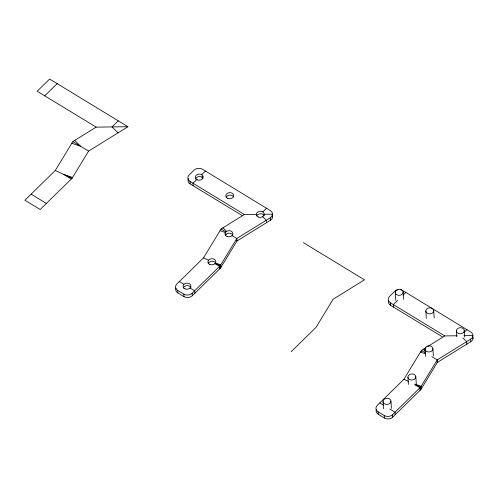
<?xml version="1.0" encoding="UTF-8"?>
<svg xmlns="http://www.w3.org/2000/svg" width="498" height="498" viewBox="0 0 498 498"><rect width="100%" height="100%" fill="white"/><g stroke="black" fill="none" stroke-linecap="round" stroke-linejoin="round"><path stroke-width="0.75" d="M127.924 126.716L88.594 151.106L72.048 178.296L40.195 209.509L24.9 200.24L55.278 170.478L72.857 141.581L96.17 127.127L127.924 126.716L49.632 79.051L37.194 91.24L96.17 127.127M272.089 214.563A5.92 4.588 -3.7 0 1 270.383 220.284L236.986 240.995L220.44 268.185L192.321 295.737A5.92 4.588 -3.7 0 1 183.999 296.615L177.879 292.911L177.718 290.421A5.92 4.588 -3.7 0 1 176.858 283.985L203.508 257.871L221.087 228.98L244.4 214.526L256.302 214.37M472.758 336.436A5.92 4.588 -3.7 0 1 470.784 341.678L437.387 362.388L420.841 389.585L392.723 417.131A5.92 4.588 -3.7 0 1 384.4 418.015L378.281 414.305L378.119 411.815A5.92 4.588 -3.7 0 1 377.26 405.378L403.909 379.271L421.489 350.38L426.039 347.554M177.718 290.421L183.837 294.125A5.92 4.588 -3.7 0 0 192.16 293.247L220.278 265.695L236.824 238.505L270.221 217.794A5.92 4.588 -3.7 0 0 270.37 210.592L202.449 169.233A5.92 4.588 -3.7 0 0 194.127 170.111L189.153 174.979A5.92 4.588 -3.7 0 0 190.012 181.421L190.174 183.911L241.953 215.422M291.187 351.681L316.074 327.292L333.143 299.248L364.455 279.826L303.4 242.632M378.119 411.815L384.238 415.525A5.92 4.588 -3.7 0 0 392.561 414.641L420.679 387.095L437.225 359.898L470.622 339.188A5.92 4.588 -3.7 0 0 470.772 331.985L402.851 290.627A5.92 4.588 -3.7 0 0 400.896 289.861M44.752 95.821L57.208 83.645M196.722 179.56L192.981 183.22L193.143 185.71M201.702 174.686L205.437 171.044M201.864 177.176L202.935 176.136M397.715 300.381L393.383 304.614L393.545 307.104L442.355 336.816M403.131 295.084L405.839 292.438M118.3 120.846L112.044 126.922L118.038 132.848M262.776 211.893L266.523 208.245M463.8 332.676L466.925 329.639M427.826 346.446L444.801 335.92L457.201 335.764M264.239 214.271L272.537 214.165M272.157 216.661L272.699 216.655M463.899 335.677L472.938 335.559M472.291 338.061L473.1 338.049M71.837 143.262L80.726 146.344L74.731 140.424M72.552 177.469L63.663 174.387L71.314 179.019M220.066 230.661L225.401 232.51M215.447 263.019L220.782 264.868L220.944 267.358M420.468 352.055L425.255 353.717M415.027 384.126L421.184 386.261L421.345 388.751M55.278 170.478L72.048 178.296M203.508 257.871L208.562 260.23M215.223 263.342L220.278 265.695L220.44 268.185L219.388 267.7M208.077 262.421L208.724 262.72M403.909 379.271L408.621 381.468M415.046 384.462L420.679 387.095L420.841 389.585L420.051 389.218M190.012 181.421L244.4 214.526M397.902 289.824A5.92 4.588 -3.7 0 0 394.528 291.504L389.554 296.378A5.92 4.588 -3.7 0 0 390.413 302.815L444.801 335.92M388.664 300.406A5.92 4.588 -3.7 0 0 390.575 305.305L393.588 307.129M221.087 228.98L225.893 231.894M232.018 235.598L236.824 238.505L236.986 240.995L236.494 240.696M425.547 352.833L421.489 350.38L421.569 351.625M431.816 356.624L437.225 359.898L437.387 362.388L436.895 362.09M72.857 141.581L88.594 151.106M225.183 233.855L226.055 234.384M214.949 263.641L219.537 266.418L219.699 268.908M414.84 384.724L419.939 387.811L420.1 390.301M179.348 281.544L183.943 284.321M190.062 288.031L194.65 290.807L194.811 293.297M379.75 402.938L383.74 405.353M389.729 408.983L395.051 412.207L395.213 414.697M31.125 194.145L46.42 203.408M462.854 337.868L466.67 341.64L466.825 344.13M423.362 349.216L425.541 351.37M262.67 216.692L266.268 220.247L266.43 222.737M222.961 227.823L226.559 231.371M470.622 339.188L470.784 341.678M464.292 330.541A3.947 3.056 -3.7 0 1 458.484 333.486A3.947 3.056 -3.7 0 1 458.272 328.188A3.947 3.056 -3.7 0 1 464.292 330.541L464.715 337.078M456.411 330.933L456.784 336.741M433.721 310.665A3.947 3.056 -3.7 0 1 427.913 313.603A3.947 3.056 -3.7 0 1 427.701 308.312A3.947 3.056 -3.7 0 1 433.721 310.665L434.188 317.923M432.899 348.718A3.947 3.056 -3.7 0 1 427.091 351.656A3.947 3.056 -3.7 0 1 426.879 346.365A3.947 3.056 -3.7 0 1 432.899 348.718L433.366 355.977M425.834 311.057L426.307 318.315M425.012 349.11L425.479 356.375M415.83 376.762A3.947 3.056 -3.7 0 1 410.022 379.7A3.947 3.056 -3.7 0 1 409.81 374.409A3.947 3.056 -3.7 0 1 415.83 376.762L416.303 384.02M403.156 292.102A3.947 3.056 -3.7 0 1 397.348 295.04A3.947 3.056 -3.7 0 1 397.136 289.749A3.947 3.056 -3.7 0 1 403.156 292.102L403.623 299.36M407.949 377.154L408.416 384.412M395.269 292.494L395.786 300.481M390.413 302.815L390.575 305.305M392.561 414.641L392.723 417.131M390.942 401.151A3.947 3.056 -3.7 0 1 385.135 404.096A3.947 3.056 -3.7 0 1 384.923 398.798A3.947 3.056 -3.7 0 1 390.942 401.151L391.409 408.41M384.238 415.525L384.4 418.015M383.055 401.544L383.522 408.808M270.221 217.794L270.383 220.284M192.16 293.247L192.321 295.737M183.837 294.125L183.999 296.615M378.281 414.305A5.92 4.588 -3.7 0 1 376.37 409.406M256.725 215.858A3.947 3.056 -3.7 0 1 260.491 213.748A3.947 3.056 -3.7 0 1 264.177 215.752M195.515 179.087A3.947 3.056 -3.7 0 1 198.97 176.578A3.947 3.056 -3.7 0 1 202.991 178.303M183.301 288.143A3.947 3.056 -3.7 0 1 186.955 285.615A3.947 3.056 -3.7 0 1 190.921 287.639M177.879 292.911A5.92 4.588 -3.7 0 1 175.968 288.012M190.174 183.911A5.92 4.588 -3.7 0 1 188.468 178.583M208.195 263.741A3.947 3.056 -3.7 0 1 211.831 261.226A3.947 3.056 -3.7 0 1 215.796 263.212M225.326 235.473A3.947 3.056 -3.7 0 1 229.068 233.17A3.947 3.056 -3.7 0 1 232.871 235.205M226.179 197.351A3.947 3.056 -3.7 0 1 229.734 195.123A3.947 3.056 -3.7 0 1 233.556 196.859M258.431 217.078A3.947 3.056 -3.7 0 0 264.214 214.103A3.947 3.056 -3.7 0 0 258.169 211.787A3.947 3.056 -3.7 0 0 258.431 217.078M197.233 179.828A3.947 3.056 -3.7 0 0 203.159 177.033A3.947 3.056 -3.7 0 0 197.245 174.524A3.947 3.056 -3.7 0 0 197.233 179.828M227.138 236.506A3.947 3.056 -3.7 0 0 232.896 233.506A3.947 3.056 -3.7 0 0 226.833 231.215A3.947 3.056 -3.7 0 0 227.138 236.506M209.907 264.482A3.947 3.056 -3.7 0 0 215.833 261.699A3.947 3.056 -3.7 0 0 209.932 259.178A3.947 3.056 -3.7 0 0 209.907 264.482M185.026 288.877A3.947 3.056 -3.7 0 0 190.946 286.076A3.947 3.056 -3.7 0 0 185.032 283.574A3.947 3.056 -3.7 0 0 185.026 288.877M227.804 198.391A3.947 3.056 -3.7 0 0 233.724 195.59A3.947 3.056 -3.7 0 0 227.81 193.087A3.947 3.056 -3.7 0 0 227.804 198.391"/></g></svg>
